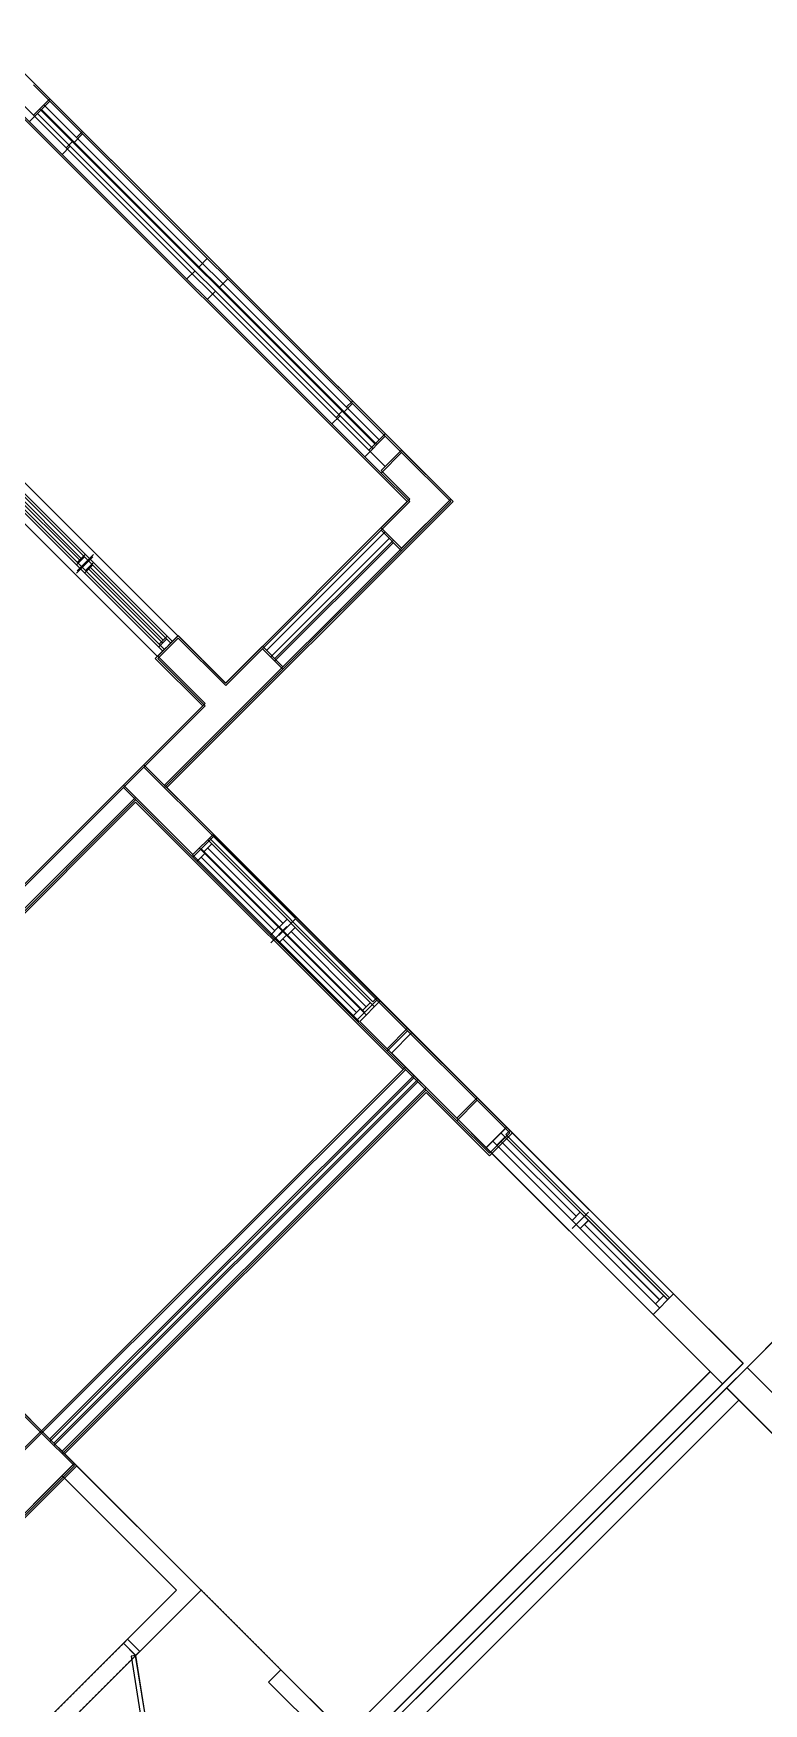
# Model space of a CAD drawing. Header units: millimetres. Extents: x 186805 to 449048, y 2167 to 51540.
# Drawn here: x 423988 to 430300, y 32272 to 46724 of the extents above; entities that cross this region are included whole.
import ezdxf

# ---------------------------------------------------------------- set-up
doc = ezdxf.new("R2010")
doc.units = ezdxf.units.MM
doc.linetypes.add('HIDDEN2', pattern=[0.1875, 0.125, -0.0625])
doc.layers.get('0').update_dxf_attribs({"linetype": 'CONTINUOUS'})
for name, color, linetype, lineweight in [('0-60x60-C', 3, 'CONTINUOUS', 13), ('0-AKL-P1 TILES', 8, 'CONTINUOUS', 13), ('0-akl-plasterline', 9, 'CONTINUOUS', 13), ('3117.NEW ID XR$0$BB$0$a-conc', 6, 'CONTINUOUS', 30), ('3117.NEW ID XR$0$BD$0$a-conc', 6, 'CONTINUOUS', 30), ('3117.NEW ID XR$0$BD$0$A-FLOREDGE', 211, 'CONTINUOUS', 5), ('3117.NEW ID XR$0$BD$0$A-WIND', 4, 'CONTINUOUS', 9), ('LINE 1 P1', 1, 'CONTINUOUS', 13)]:
    doc.layers.add(name, color=color, linetype=linetype, lineweight=lineweight)
for name, color, linetype in [('3117.NEW ID XR$0$a-conc', 140, 'CONTINUOUS'), ('3117.NEW ID XR$0$A-FLOREDGE', 211, 'CONTINUOUS'), ('3117.NEW ID XR$0$A-TILE', 8, 'CONTINUOUS'), ('3117.NEW ID XR$0$a-wall', 7, 'CONTINUOUS'), ('3117.NEW ID XR$0$A-WIND', 171, 'CONTINUOUS'), ('A-ABOV', 1, 'HIDDEN2'), ('A-ABOVE DOOR', 1, 'HIDDEN2'), ('A-CONC-BLDG', 6, 'CONTINUOUS'), ('a-door', 4, 'CONTINUOUS'), ('A-FLORRAIL', 92, 'CONTINUOUS'), ('a-wall', 140, 'CONTINUOUS'), ('A-WIND', 4, 'CONTINUOUS'), ('ALAN', 6, 'CONTINUOUS')]:
    doc.layers.add(name, color=color, linetype=linetype)

# ---------------------------------------------------------------- blocks, each defined once
blk = doc.blocks.new('A$C7C4A1575')
at = {"layer": 'A-ABOV', "color": 8}
blk.add_line((22896, 18968), (23585, 18278), dxfattribs=at)
at = {"layer": 'A-ABOVE DOOR', "color": 8}
for p, q in [((24115, 18809), (25105, 19799)), ((25211, 19693), (24221, 18703)), ((22896, 18968), (23585, 18278))]:
    blk.add_line(p, q, dxfattribs=at)
at = {"layer": 'A-ABOVE DOOR', "color": 8, "linetype": 'Continuous'}
for p, q in [((21121, 14449), (19678, 15892)), ((19501, 15715), (20944, 14273)), ((23661, 11914), (22219, 13357)), ((22042, 13180), (23485, 11738)), ((23966, 10196), (26822, 7339)), ((26645, 7163), (23789, 10019))]:
    blk.add_line(p, q, dxfattribs=at)
at = {"layer": 'A-CONC-BLDG', "color": 8}
for points in [[(24964, 16899), (24681, 17182), (25388, 17889), (25671, 17607)], [(18865, 16351), (19042, 16528), (18441, 17129), (18264, 16952)], [(19501, 15715), (19678, 15892), (19077, 16493), (18900, 16316)], [(21800, 13417), (21976, 13594), (21375, 14195), (21198, 14018)], [(24080, 11137), (24257, 11313), (23656, 11914), (23479, 11738)], [(21853, 8414), (22029, 8591), (21782, 8838), (22029, 9086), (21853, 9263), (21428, 8838)]]:
    blk.add_lwpolyline(points, close=True, dxfattribs=at)
at = {"layer": 'a-door', "color": 8, "lineweight": -3}
for p, q in [((24072, 19338), (24151, 18844)), ((24190, 18850), (24112, 19344)), ((24115, 18809), (24151, 18844)), ((24221, 18703), (24115, 18809)), ((24151, 18844), (24190, 18850)), ((24151, 18844), (24257, 18738)), ((24257, 18738), (24221, 18703))]:
    blk.add_line(p, q, dxfattribs=at)
at = {"layer": 'A-FLORRAIL', "color": 8}
for p, q in [((22949, 10217), (21923, 9192)), ((23019, 10147), (21994, 9121)), ((21994, 8556), (25176, 5374)), ((21994, 8273), (22135, 8414)), ((22047, 8326), (24946, 5427)), ((22082, 8361), (24981, 5462)), ((22365, 8078), (22418, 8131)), ((22277, 7990), (22330, 8043)), ((24699, 5745), (24752, 5798)), ((24610, 5656), (24663, 5709)), ((24893, 5374), (25035, 5515))]:
    blk.add_line(p, q, dxfattribs=at)
at = {"layer": 'a-wall', "color": 8}
for p, q in [((18936, 16634), (22082, 19781)), ((22188, 19675), (19042, 16528)), ((22224, 19640), (19077, 16493)), ((22330, 19533), (19183, 16387)), ((23002, 19074), (22542, 19533)), ((22401, 19463), (22896, 18968)), ((23002, 19074), (22896, 18968)), ((24115, 18809), (23585, 18278)), ((24115, 18809), (24221, 18703)), ((24221, 18703), (23797, 18278)), ((23585, 18278), (24681, 17182)), ((24787, 17288), (23797, 18278)), ((24787, 17076), (21640, 13930)), ((24858, 17006), (21711, 13859)), ((24893, 16970), (21746, 13824)), ((24964, 16899), (21817, 13753)), ((25423, 16440), (24964, 16899)), ((18547, 16033), (18865, 16351)), ((24151, 11419), (27297, 14566)), ((21121, 14449), (20944, 14273)), ((21375, 14195), (21121, 14449)), ((20944, 14273), (21198, 14018)), ((27191, 14248), (24257, 11313)), ((22213, 13357), (21976, 13594)), ((21800, 13417), (22036, 13180)), ((22036, 13180), (22213, 13357)), ((22878, 10288), (23903, 11313)), ((23550, 10606), (24080, 11137)), ((23960, 10196), (23550, 10606)), ((23055, 10111), (23373, 10429)), ((23373, 10429), (23783, 10019)), ((23055, 10111), (22878, 10288)), ((23783, 10019), (23960, 10196))]:
    blk.add_line(p, q, dxfattribs=at)
at = {"layer": 'A-WIND', "color": 8}
for p, q in [((20993, 14322), (19551, 15765)), ((19657, 15800), (19586, 15729)), ((21064, 14393), (19622, 15835)), ((19622, 15765), (20272, 15114)), ((20308, 15149), (20237, 15079)), ((20237, 15008), (20378, 15149)), ((20378, 15079), (20308, 15008)), ((20343, 15043), (20993, 14393)), ((21029, 14428), (20958, 14357)), ((23599, 11858), (22157, 13300)), ((23528, 11787), (22086, 13230)), ((22192, 13265), (22121, 13194)), ((22157, 13230), (22807, 12579)), ((22842, 12614), (22772, 12544)), ((22772, 12473), (22913, 12614)), ((22913, 12544), (22842, 12473)), ((22878, 12508), (23528, 11858)), ((23564, 11893), (23493, 11822)), ((23903, 10140), (26767, 7276)), ((23832, 10069), (26696, 7205)), ((23949, 10094), (23878, 10023)), ((24550, 9422), (23914, 10058)), ((24515, 9316), (24656, 9457)), ((24586, 9457), (24515, 9386)), ((24656, 9386), (24586, 9316)), ((25257, 8715), (24621, 9351))]:
    blk.add_line(p, q, dxfattribs=at)
at = {"layer": 'ALAN', "color": 8}
for p, q in [((32584, 30000), (18900, 16316)), ((18900, 16316), (19501, 15715)), ((19501, 15715), (19537, 15750)), ((19537, 15750), (20951, 14336)), ((20951, 14336), (20916, 14301)), ((20916, 14301), (22065, 13152)), ((22065, 13152), (22100, 13187)), ((22100, 13187), (23514, 11773)), ((23514, 11773), (23479, 11738)), ((23479, 11738), (23903, 11313)), ((23903, 11313), (21428, 8838)), ((21428, 8838), (25459, 4808))]:
    blk.add_line(p, q, dxfattribs=at)
blk.add_lwpolyline([(9443, 35390), (2725, 28673, 2.414214), (2725, 26622), (4316, 25031), (4352, 25067), (5766, 23652), (5731, 23617), (7074, 22273), (7109, 22309), (8524, 20895), (8488, 20859), (9832, 19516), (9867, 19551), (11281, 18137), (11246, 18102), (12024, 17324), (13190, 18490), (17097, 14584), (32548, 30034), (31222, 31360)], format="xyb", dxfattribs=at)
blk = doc.blocks.new('A$C32DD6ECA')
at = {"layer": '0-60x60-C', "color": 16, "xscale": 0.0418312498368323, "yscale": 0.0418312498368323, "zscale": 0.0418312498368323, "rotation": 180}
blk.add_blockref('A$C7C4A1575', (4397.08, 2202.64), dxfattribs=at)
blk = doc.blocks.new('A$C01635C6B')
at = {"layer": 'LINE 1 P1'}
for p, q in [((4098, 11121), (4098, 10671)), ((1198, 10671), (0, 10671)), ((0, 10671), (0, 10420)), ((1158, 10671), (798, 10671)), ((1158, 10420), (1158, 10671)), ((1158, 10601), (3198, 10601)), ((1198, 10621), (1198, 10671)), ((3198, 10621), (1198, 10621)), ((1208, 10500), (1208, 10601)), ((2128, 10500), (2128, 10601)), ((2178, 10651), (2178, 10450)), ((2228, 10500), (2228, 10601)), ((3148, 10500), (3148, 10601)), ((4048, 10671), (3198, 10671)), ((3198, 10671), (3198, 10621)), ((173, 5970), (173, 10420)), ((273, 5970), (273, 10420)), ((323, 5970), (323, 10420)), ((423, 5970), (423, 10420)), ((798, 10420), (1158, 10420)), ((1158, 10500), (3198, 10500)), ((2128, 10550), (1208, 10550)), ((3148, 10550), (2228, 10550)), ((3898, 5970), (3898, 10420)), ((4048, 5970), (4048, 10420)), ((4098, 5970), (4098, 10420)), ((4248, 10420), (4248, 5970)), ((2123, 5970), (573, 5970)), ((2123, 5220), (2123, 5970)), ((3098, 5970), (2123, 5970)), ((3098, 5970), (2123, 5970)), ((3798, 5970), (3098, 5970)), ((3098, 5820), (3098, 5970)), ((573, 5820), (1973, 5820)), ((1973, 5220), (1973, 5820)), ((3098, 5820), (3748, 5820)), ((2123, 5220), (1973, 5220)), ((1973, 3820), (1973, 5220)), ((2123, 5220), (2123, 3820))]:
    blk.add_line(p, q, dxfattribs=at)
at = {"layer": 'LINE 1 P1', "linetype": 'Continuous'}
for p, q in [((3198, 10671), (1158, 10671)), ((1158, 10420), (3198, 10420))]:
    blk.add_line(p, q, dxfattribs=at)
at = {"layer": 'LINE 1 P1', "lineweight": -3}
for p, q in [((1973, 5170), (1973, 5220)), ((1973, 5220), (2123, 5220)), ((2123, 5220), (2123, 5170)), ((2123, 5170), (1973, 5170)), ((2123, 5170), (2100, 5137)), ((2100, 5137), (2504, 4843)), ((2528, 4876), (2123, 5170))]:
    blk.add_line(p, q, dxfattribs=at)
at = {"layer": 'LINE 1 P1'}
blk.add_lwpolyline([(3, 10420), (798, 10420), (798, 10671), (0, 10671)], dxfattribs=at)
for points in [[(3198, 10671), (3198, 10420), (4048, 10420), (4048, 10671)], [(4098, 10671), (4098, 10420), (4949, 10420), (4949, 10671)], [(173, 5970), (573, 5970), (573, 4970), (173, 4970)]]:
    blk.add_lwpolyline(points, close=True, dxfattribs=at)
blk = doc.blocks.new('A$C5C977968')
at = {"layer": '0-akl-plasterline'}
for p, q in [((10673, 17260), (14725, 13209)), ((14329, 13209), (10673, 16864)), ((14725, 13209), (12250, 10734)), ((14329, 13209), (12759, 11639)), ((14350, 13209), (14103, 12961)), ((12349, 12049), (12151, 11851)), ((12759, 11639), (12349, 12049)), ((12151, 11851), (12561, 11441)), ((12561, 11441), (8941, 7821)), ((12250, 10734), (15237, 7746)), ((11981, 10607), (8856, 7481)), ((11981, 10607), (14293, 8294)), ((11168, 5169), (14293, 8294)), ((14491, 8096), (11366, 4971)), ((15039, 7548), (14491, 8096)), ((15237, 7746), (15039, 7548)), ((11168, 5169), (10708, 5629)), ((11366, 4971), (11472, 4865)), ((11472, 4865), (10815, 4207))]:
    blk.add_line(p, q, dxfattribs=at)
at = {"layer": '3117.NEW ID XR$0$a-conc'}
for p, q in [((14279, 13633), (14103, 13456)), ((14704, 13209), (14279, 13633)), ((14103, 13456), (14350, 13209)), ((14350, 13209), (14103, 12961)), ((14279, 12784), (14704, 13209)), ((14103, 12961), (14279, 12784)), ((12052, 10911), (11875, 10734)), ((12653, 10310), (12052, 10911)), ((11875, 10734), (12476, 10133)), ((12476, 10133), (12653, 10310)), ((14332, 8630), (14156, 8453)), ((14933, 8029), (14332, 8630)), ((14156, 8453), (14757, 7852)), ((14757, 7852), (14933, 8029)), ((10532, 4511), (11168, 5148)), ((11168, 5148), (11451, 4865)), ((11451, 4865), (10815, 4228))]:
    blk.add_line(p, q, dxfattribs=at)
at = {"layer": '3117.NEW ID XR$0$A-FLOREDGE'}
for p, q in [((14279, 13633), (11097, 16815)), ((14103, 13456), (10921, 16638)), ((11239, 16674), (11062, 16497)), ((14032, 13668), (11133, 16568)), ((14067, 13704), (11168, 16603)), ((11522, 16391), (11451, 16320)), ((11416, 16285), (11345, 16214)), ((12494, 15206), (12423, 15136)), ((12600, 15312), (12529, 15242)), ((12777, 15136), (12706, 15065)), ((12671, 15030), (12600, 14959)), ((13855, 14057), (13784, 13987)), ((13749, 13951), (13678, 13881)), ((14138, 13774), (13961, 13598)), ((13077, 11936), (14103, 12961)), ((13148, 11865), (14173, 12891)), ((13183, 11830), (14209, 12855)), ((13254, 11759), (14279, 12784))]:
    blk.add_line(p, q, dxfattribs=at)
at = {"layer": '3117.NEW ID XR$0$A-TILE'}
for p, q in [((14103, 13456), (10921, 16638)), ((13077, 11936), (14103, 12961))]:
    blk.add_line(p, q, dxfattribs=at)
at = {"layer": '3117.NEW ID XR$0$a-wall'}
for p, q in [((14067, 8895), (13890, 8719)), ((13890, 8719), (14156, 8453))]:
    blk.add_line(p, q, dxfattribs=at)
at = {"layer": '3117.NEW ID XR$0$A-WIND'}
for p, q in [((12653, 10310), (14067, 8895)), ((12476, 10133), (13890, 8719)), ((12512, 10097), (12582, 10168)), ((12547, 10204), (13961, 8789)), ((13183, 9496), (12547, 10133)), ((13148, 9461), (13219, 9532)), ((13289, 9532), (13148, 9390)), ((13219, 9390), (13289, 9461)), ((13890, 8789), (13254, 9426)), ((13855, 8754), (13926, 8825))]:
    blk.add_line(p, q, dxfattribs=at)
at = {"layer": '3117.NEW ID XR$0$BB$0$a-conc'}
for p, q in [((14332, 8630), (14156, 8453)), ((14933, 8029), (14332, 8630)), ((14156, 8453), (14757, 7852)), ((14757, 7852), (14933, 8029)), ((10532, 4511), (11168, 5148)), ((11168, 5148), (11451, 4865)), ((11451, 4865), (10815, 4228))]:
    blk.add_line(p, q, dxfattribs=at)
at = {"layer": '3117.NEW ID XR$0$BD$0$a-conc'}
for p, q in [((14279, 13633), (14103, 13456)), ((14704, 13209), (14279, 13633)), ((14103, 13456), (14350, 13209)), ((14350, 13209), (14103, 12961)), ((14279, 12784), (14704, 13209)), ((14103, 12961), (14279, 12784)), ((12052, 10911), (11875, 10734)), ((12653, 10310), (12052, 10911)), ((11875, 10734), (12476, 10133)), ((12476, 10133), (12653, 10310)), ((14332, 8630), (14156, 8453)), ((14933, 8029), (14332, 8630)), ((14156, 8453), (14757, 7852)), ((14757, 7852), (14933, 8029)), ((10532, 4511), (11168, 5148)), ((11168, 5148), (11451, 4865)), ((11451, 4865), (10815, 4228))]:
    blk.add_line(p, q, dxfattribs=at)
at = {"layer": '3117.NEW ID XR$0$BD$0$A-FLOREDGE'}
for p, q in [((14279, 13633), (11097, 16815)), ((14103, 13456), (10921, 16638)), ((11239, 16674), (11062, 16497)), ((14032, 13668), (11133, 16568)), ((14067, 13704), (11168, 16603)), ((11522, 16391), (11451, 16320)), ((11416, 16285), (11345, 16214)), ((12494, 15206), (12423, 15136)), ((12600, 15312), (12529, 15242)), ((12777, 15136), (12706, 15065)), ((12671, 15030), (12600, 14959)), ((13855, 14057), (13784, 13987)), ((13749, 13951), (13678, 13881)), ((14138, 13774), (13961, 13598)), ((13077, 11936), (14103, 12961)), ((13148, 11865), (14173, 12891)), ((13183, 11830), (14209, 12855)), ((13254, 11759), (14279, 12784))]:
    blk.add_line(p, q, dxfattribs=at)
at = {"layer": '3117.NEW ID XR$0$BD$0$A-WIND'}
for p, q in [((12215, 11915), (9379, 14750)), ((12285, 11985), (9450, 14821)), ((10868, 13332), (11504, 12696)), ((11469, 12661), (11539, 12731)), ((11610, 12731), (11469, 12590)), ((11539, 12590), (11610, 12661)), ((11575, 12625), (12215, 11985)), ((12179, 11950), (12250, 12021)), ((12285, 11985), (12215, 11915)), ((12653, 10310), (14067, 8895)), ((12476, 10133), (13890, 8719)), ((12512, 10097), (12582, 10168)), ((12547, 10204), (13961, 8789)), ((13183, 9496), (12547, 10133)), ((13289, 9532), (13148, 9390)), ((13148, 9461), (13219, 9532)), ((13219, 9390), (13289, 9461)), ((13890, 8789), (13254, 9426)), ((13855, 8754), (13926, 8825))]:
    blk.add_line(p, q, dxfattribs=at)
at = {"layer": 'a-wall'}
for p, q in [((12349, 12028), (12172, 11851)), ((12759, 11618), (12349, 12028)), ((12172, 11851), (12582, 11441)), ((13077, 11936), (12759, 11618)), ((13077, 11936), (12759, 11618)), ((13077, 11936), (13254, 11759)), ((13077, 11936), (13254, 11759)), ((13254, 11759), (12229, 10734)), ((13254, 11759), (12229, 10734)), ((12582, 11441), (12052, 10911)), ((12582, 11441), (12052, 10911)), ((8941, 7799), (11875, 10734)), ((11981, 10628), (8835, 7481)), ((14067, 8895), (13890, 8719)), ((14332, 8630), (14067, 8895)), ((14332, 8630), (14067, 8895)), ((13890, 8719), (14156, 8453)), ((11168, 5148), (14315, 8294)), ((11168, 5148), (14315, 8294)), ((11168, 5148), (14315, 8294)), ((11168, 5148), (14315, 8294)), ((11239, 5077), (14385, 8224)), ((11274, 5042), (14421, 8188)), ((11345, 4971), (14491, 8118)), ((15216, 7746), (14933, 8029)), ((15216, 7746), (14933, 8029)), ((14757, 7852), (15039, 7570)), ((14757, 7852), (15039, 7570)), ((15039, 7570), (15216, 7746)), ((15039, 7570), (15216, 7746)), ((11168, 5148), (10708, 5607))]:
    blk.add_line(p, q, dxfattribs=at)

msp = doc.modelspace()

# ---------------------------------------------------------------- block references
at = {"linetype": 'ByBlock', "xscale": 0.999860634786382, "yscale": 0.999860634786382, "zscale": 0.999860634786382, "rotation": 315.0000000000398}
msp.add_blockref('A$C01635C6B', (419716.2, 30534.3), dxfattribs=at)
at = {"layer": '0-60x60-C', "color": 16, "xscale": 23.90557308239969, "yscale": 23.90557308239969, "zscale": 23.90557308239969}
msp.add_blockref('A$C32DD6ECA', (343908.2, -1123), dxfattribs=at)
at = {"layer": '0-AKL-P1 TILES', "color": 1}
msp.add_blockref('A$C5C977968', (412891.1, 29463.8), dxfattribs=at)

doc.saveas('drawing.dxf')
